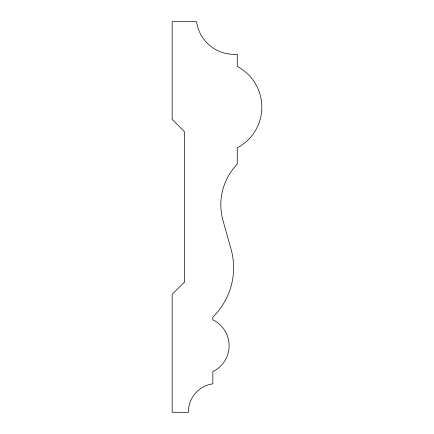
<?xml version="1.0" encoding="UTF-8"?>
<svg xmlns="http://www.w3.org/2000/svg" width="434" height="434" viewBox="0 0 434 434"><rect width="100%" height="100%" fill="white"/><g stroke="black" fill="none" stroke-linecap="round" stroke-linejoin="round"><path stroke-width="0.65" d="M184.358 282.1L172.152 294.306L172.152 412.3L188.427 412.3A28.232 28.232 0 0 1 212.839 383.819L212.839 371.613A28.752 28.752 0 0 0 212.839 319.804L212.839 317.075A69.06 69.06 0 0 0 230.698 247.895L223.033 220.694A58.628 58.628 0 0 1 237.252 164.106L237.252 147.831A45.955 45.955 0 0 0 237.252 66.456L237.252 54.25A37.937 37.937 0 0 1 196.564 21.7L172.152 21.7L172.152 119.35L184.358 131.556L184.358 282.1"/></g></svg>
